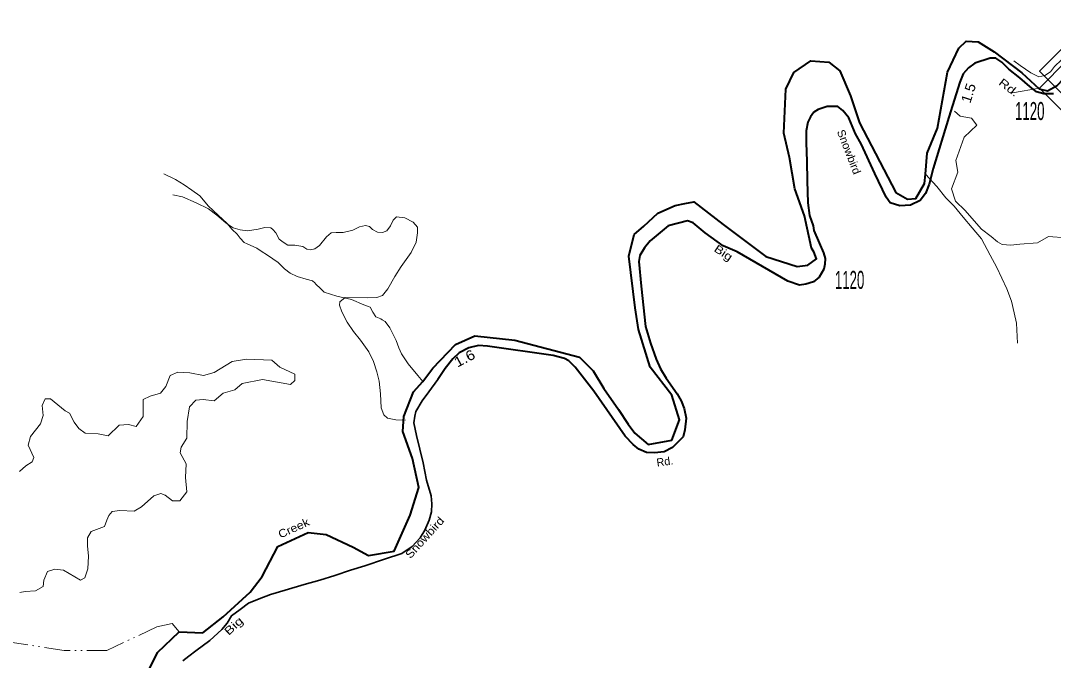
# Model space of a CAD drawing. Extents: x 149318 to 195731, y 173997 to 201585.
# Drawn here: x 162809 to 165389, y 180976 to 182574 of the extents above; entities that cross this region are included whole.
import ezdxf
from ezdxf.enums import TextEntityAlignment as Align

# ---------------------------------------------------------------- set-up
doc = ezdxf.new("R2010")
doc.units = 0
doc.header["$LTSCALE"] = 10
doc.linetypes.add('DASH_DOUBLE_DOT', pattern=[9.2, 5, -1.2, 0.3, -1.2, 0.3, -1.2])
for name, color, linetype, lineweight in [('11', 7, 'Continuous', 40), ('17', 7, 'Continuous', 13), ('31', 7, 'Continuous', 35), ('32', 7, 'Continuous', 25), ('35', 7, 'Continuous', 13), ('38', 7, 'Continuous', 35), ('50', 7, 'Continuous', 13), ('59', 7, 'DASH_DOUBLE_DOT', 13), ('8', 7, 'Continuous', 25)]:
    doc.layers.add(name, color=color, linetype=linetype, lineweight=lineweight)
doc.layers.add('21', color=7, linetype='Continuous')

msp = doc.modelspace()

# ---------------------------------------------------------------- linework, layer by layer
at = {"layer": '31'}
msp.add_lwpolyline([(165453.25, 182349.95), (165354.96, 182448.19), (165453.27, 182546.56), (165551.56, 182448.32)], close=True, dxfattribs=at)
at = {"layer": '32', "lineweight": 40}
msp.add_lwpolyline([(165389.84, 182391.01), (165365.76, 182391.49), (165347.15, 182395.87), (165330.15, 182409.23), (165305.83, 182431.39), (165277.87, 182452.82), (165260.45, 182470.62), (165245.92, 182480.43), (165231.4, 182480.07), (165193.47, 182468.08), (165177.13, 182456.46), (165164.06, 182441.2), (165155.71, 182420.13), (165128.12, 182332.95), (165088.91, 182205.09), (165078.75, 182165.86), (165069.67, 182142.61), (165056.6, 182125.17), (165031.92, 182113.19), (165005.78, 182111.37), (164981.82, 182119.36), (164971.65, 182133.53), (164943.33, 182192.38), (164909.21, 182266.11), (164895.23, 182291), (164878.17, 182331.32), (164863.29, 182349.48), (164850.58, 182359.29), (164823.71, 182360.01), (164801.57, 182352.02), (164791.04, 182345.12), (164782.69, 182333.86), (164775.43, 182320.42), (164771.8, 182298.63), (164771.8, 182268.48), (164773.25, 182223.43), (164773.98, 182173.67), (164775.79, 182119.18), (164780.15, 182087.58), (164788.86, 182061.42), (164791.04, 182049.44), (164804.47, 182018.92), (164814.64, 181993.86), (164819, 181980.06), (164818.27, 181965.53), (164816.09, 181953.54), (164804.47, 181933.56), (164789.95, 181921.21), (164771.07, 181915.4), (164754.92, 181913.22), (164726.24, 181923.03), (164599.36, 181996.4), (164564.15, 182011.3), (164519.13, 182044.35), (164489, 182069.05), (164474.84, 182073.78), (164426.55, 182061.79), (164381.54, 182023.65), (164367.38, 182006.57), (164355.76, 181987.32), (164353.58, 181972.43), (164359.39, 181910.68), (164370.28, 181809.69), (164382.99, 181768.65), (164396.79, 181728.69), (164408.04, 181704.53), (164421.47, 181680.56), (164449.06, 181641.69), (164459.59, 181624.62), (164467.21, 181605.37), (164471.57, 181580.67), (164468.3, 181551.61), (164463.95, 181534.53), (164437.81, 181507.29), (164417.12, 181496.76), (164392.43, 181494.16), (164372.46, 181495.3), (164353.95, 181503.29), (164339.06, 181515.28), (164319.82, 181535.99), (164241.23, 181648.78), (164194.76, 181708.71), (164178.42, 181724.33), (164167.89, 181729.78), (164139.21, 181737.41), (163975.85, 181760.66), (163952.98, 181762.47), (163928.65, 181757.02), (163904.33, 181743.95), (163889.08, 181729.42), (163869.84, 181704.72), (163851.03, 181677.49)], dxfattribs=at)
at = {"layer": '35'}
for points in [[(165491.89, 182574.1), (165463.54, 182541.48), (165437.98, 182508.4), (165409.65, 182476.58), (165392.22, 182459.74), (165382.15, 182445.95), (165368.18, 182437.43), (165352.92, 182434.14), (165332.82, 182443.74), (165305.99, 182461.87), (165290.14, 182473.78)], [(165142.32, 182347.81), (165156.06, 182335.75), (165184.77, 182330.56), (165198.04, 182313.3), (165166.2, 182282.77), (165145.4, 182224.65), (165150.91, 182195.34), (165134.36, 182154), (165144.97, 182123.47), (165168.85, 182099.58), (165191.4, 182074.36), (165209.77, 182053.49), (165233.86, 182034.53), (165249.78, 182021.26), (165261.21, 182014.53), (165282.95, 182013.29), (165305.5, 182015.95), (165349.55, 182019.25), (165377.14, 182034.53), (165420.92, 182031.88), (165447.45, 182022.58), (165428.88, 181968.16), (165473.99, 181952.23)], [(163770.9, 181576.22), (163746.53, 181577.1), (163725.52, 181581.13), (163716.09, 181589.31), (163709.64, 181606.64), (163708.14, 181641.45), (163705.08, 181673.1), (163699.26, 181696.81), (163690.78, 181722.57), (163679.16, 181746.4), (163657.87, 181776.01), (163640.51, 181797.55), (163624.58, 181820.67), (163611.2, 181846.53), (163605.74, 181863.03), (163606.31, 181871.82), (163619.73, 181882.74), (163676.09, 181882.01), (163698.99, 181882.35), (163712.99, 181887.67), (163726.72, 181904.18), (163743.53, 181934.64), (163759.34, 181960.31), (163784.92, 181994.58), (163797.13, 182020.33), (163800.51, 182043.85), (163800.49, 182057.85), (163789.85, 182070.86), (163769.07, 182081.27), (163748.33, 182083.69), (163740.17, 182075.85), (163732.88, 182061.2), (163723.65, 182049.39), (163713.36, 182044.8), (163700.48, 182045.86), (163688.02, 182052.51), (163680.67, 182059.85), (163670.63, 182062.45), (163655.36, 182059.16), (163638.69, 182050.3), (163614.59, 182044.79), (163597.5, 182045.13), (163584.68, 182043.79), (163573.4, 182034.42), (163555.77, 182012.78), (163543.79, 182003.82), (163533.44, 182001.23), (163523.68, 182003.03), (163513.93, 182010.02), (163494.19, 182012.82), (163476.51, 182013.57), (163464.56, 182020.61), (163455.11, 182027.99), (163446.63, 182043.76), (163439.3, 182052.3), (163434.39, 182056.4), (163419.52, 182057.5), (163402.74, 182053.44), (163376.16, 182049.17), (163357.61, 182051.14), (163340.22, 182056.29), (163322.87, 182068.24), (163299.07, 182087.91), (163278.41, 182104.32), (163247.91, 182118.92), (163213.72, 182133.6), (163189.64, 182139.29)], [(162807.23, 181145.5), (162820.11, 181148.03), (162845.97, 181149.62), (162864.97, 181160.18), (162866.56, 181176.55), (162876.06, 181197.68), (162894.53, 181203.49), (162915.86, 181201.48), (162958.61, 181176.66), (162969.7, 181181.94), (162977.09, 181204.25), (162978.84, 181236.6), (162976.03, 181262.22), (162976.03, 181281.76), (162985.53, 181297.61), (163018.84, 181310.18), (163024.64, 181326.02), (163029.18, 181338.09), (163037.31, 181347.68), (163056.84, 181350.32), (163092.73, 181348.73), (163111.21, 181359.82), (163141.82, 181387.29), (163159.24, 181392.57), (163170.33, 181388.87), (163188.8, 181374.08), (163206.75, 181374.08), (163224.17, 181397.32), (163221.06, 181432.37), (163222.35, 181467.13), (163207.37, 181494.09), (163209.77, 181508.84), (163223.85, 181530.95), (163224.91, 181572.67), (163230.71, 181609.11), (163246.76, 181626.22), (163264.71, 181627.81), (163292.68, 181624.64), (163315.38, 181643.12), (163343.88, 181651.58), (163362.88, 181667.42), (163413.56, 181677.46), (163483.24, 181664.81), (163493.85, 181675.4), (163494.32, 181690.66), (163456.31, 181708.62), (163436.25, 181726.05), (163373.44, 181728.69), (163337.64, 181722.22), (163292.26, 181695.41), (163265.87, 181687.49), (163231.56, 181694.36), (163201.47, 181695.94), (163182.47, 181687.28)], [(163182.47, 181687.28), (163171.38, 181660.34), (163158.19, 181643.44), (163132.85, 181636.05), (163115.43, 181627.6), (163114.9, 181584.82), (163097.49, 181559.99), (163078.4, 181564.95), (163055.26, 181563.69), (163027.81, 181536.76), (163003, 181541.51), (162970.28, 181543.27), (162954.67, 181555.02), (162942.61, 181570.7), (162931.33, 181593.76), (162920.54, 181599.65), (162883.26, 181629.59), (162870.01, 181629.59), (162863.15, 181612.41), (162865.11, 181587.38), (162858.73, 181566.77), (162833.22, 181535.36), (162827.83, 181513.76), (162841.56, 181482.84), (162837.64, 181472.04), (162821.94, 181461.74), (162805.76, 181447.5)]]:
    msp.add_lwpolyline(points, dxfattribs=at)
at = {"layer": '38'}
msp.add_lwpolyline([(163851.03, 181677.49), (163829.18, 181646.6), (163812.48, 181624.07), (163796.51, 181597.92), (163793.6, 181586.3), (163791.06, 181569.22), (163797.96, 181537.98), (163814.3, 181469.51), (163823.37, 181425.92), (163834.63, 181386.69), (163836.08, 181366.71), (163835.35, 181346.73), (163829.54, 181326.39), (163819.02, 181301.33), (163807.04, 181282.44), (163787.43, 181260.65), (163761.66, 181243.21), (163718.09, 181228.68), (163669.08, 181212.33), (163633.14, 181201.07), (163594.3, 181188), (163556.36, 181176.55), (163517.52, 181165.66), (163469.96, 181151.49), (163433.29, 181140.59), (163404.61, 181129.33), (163378.11, 181118.8), (163357.42, 181103.36), (163335.64, 181087.38), (163325.11, 181068.85), (163311.67, 181053.23), (163281.91, 181025.26), (163246.69, 180999.83), (163229.63, 180986.39), (163214.2, 180974.59)], dxfattribs=at)
at = {"layer": '50'}
msp.add_line((165287.47, 182393.58), (165354.56, 182405.15), dxfattribs=at)
msp.add_lwpolyline([(165495.01, 182547.53), (165354.56, 182405.15), (165411.51, 182348.97), (165551.97, 182491.35)], close=True, dxfattribs=at)
at = {"layer": '59', "linetype": 'Continuous', "lineweight": 40}
for points in [[(165069.55, 182190.62), (165073.88, 182242.81), (165099.86, 182305.28), (165124.69, 182445.72), (165153.05, 182505.14), (165171.72, 182522.77), (165201.17, 182521.01), (165241.55, 182496.36), (165310.14, 182444), (165353.6, 182403.66), (165374.53, 182398.63), (165398.82, 182412.04), (165462.28, 182478.91), (165467.18, 182498.17), (165481.45, 182544.74), (165509.15, 182564.7)], [(163813.62, 181672.19), (163839.23, 181706.03), (163895.68, 181765.21), (163944.06, 181786.72), (164043.53, 181775.96), (164205.38, 181733.1), (164239.19, 181699.25), (164265.83, 181655.16), (164302.72, 181602.86), (164327.31, 181565.94), (164343.71, 181543.38), (164376.86, 181515.08), (164436, 181525.83), (164454.82, 181576.94), (164436, 181638.8), (164382.24, 181708.72), (164352.67, 181802.86), (164344.6, 181856.65), (164328.47, 181985.75), (164341.91, 182039.54), (164366.11, 182061.06), (164401.05, 182093.33), (164444.06, 182112.16), (164468.26, 182117.54), (164490.87, 182121.11), (164564.14, 182065.22), (164671.11, 181984.48), (164749.06, 181960.27), (164775.95, 181962.96), (164797.45, 181979.1), (164790.59, 181996.77), (164785.06, 182005.7), (164767.88, 182086.68), (164743.69, 182153.92), (164730.25, 182231.92), (164715.5, 182293), (164720.91, 182402.84), (164740.8, 182444.44), (164782.92, 182473.59), (164828.55, 182470.67), (164855.41, 182449.12), (164882.81, 182386.61), (164904.91, 182319.19), (164995.3, 182144.44), (165025.02, 182127.84), (165045.41, 182129.42), (165067.59, 182166.98), (165069.55, 182190.62)], [(163204.66, 181046.8), (163263.96, 181044.4), (163315.03, 181084.75), (163382.24, 181146.61), (163412.29, 181185.49), (163451.66, 181260.77), (163527.16, 181295.22), (163572.66, 181290.31), (163639.69, 181258.97), (163677.93, 181238.05), (163742.45, 181248.81), (163781.93, 181338.55), (163804.28, 181407.49), (163788.15, 181480.11), (163763.96, 181547.35), (163766.64, 181585), (163790.84, 181646.86), (163813.62, 181672.19)], [(163123.08, 180939.48), (163151.33, 180995.89), (163204.66, 181046.8)]]:
    msp.add_lwpolyline(points, dxfattribs=at)
at = {"layer": '59', "linetype": 'Continuous'}
for points in [[(163166.36, 182191.7), (163196.3, 182177.41), (163217.62, 182163.56), (163236.58, 182151.02), (163256.66, 182136.62), (163265.72, 182125.8), (163277.45, 182111.78), (163302.58, 182087.95), (163324.22, 182067.97), (163337.5, 182052.03), (163349.8, 182040.44), (163357.23, 182030.3), (163367.12, 182020.05), (163374.83, 182016.56), (163398.83, 182005.69), (163409.58, 181998.53), (163425.45, 181987.92), (163452.7, 181970.11), (163468.44, 181954.06), (163482.55, 181943), (163499.89, 181934.84), (163522.77, 181928.25), (163538.45, 181923.83), (163543.8, 181919.05), (163546.62, 181916.09)], [(165069.55, 182190.62), (165098.02, 182159.98), (165120.45, 182131.39), (165141.47, 182110.84), (165163.98, 182083.47), (165186.52, 182056.7), (165209.64, 182029.3), (165231.52, 181988.5), (165248.36, 181957.12), (165260.53, 181930.86), (165273.3, 181903.94), (165284.67, 181873.44), (165291.22, 181844.36), (165297.31, 181818.38), (165299.81, 181768.11)], [(163546.62, 181916.09), (163558.3, 181904.53), (163567.06, 181896.17), (163598.95, 181886.09), (163635.8, 181877.62), (163666.3, 181863.94), (163682.52, 181858.28), (163689.25, 181845.73), (163696.64, 181834.36), (163709.2, 181828.88), (163712.42, 181826.98), (163719.47, 181822.83), (163731.36, 181806.41), (163746.95, 181775.09), (163754.02, 181757.02), (163760.61, 181741.41), (163777.16, 181716.77), (163801.41, 181687.48), (163813.62, 181672.19)]]:
    msp.add_lwpolyline(points, dxfattribs=at)
at = {"layer": '59'}
msp.add_lwpolyline([(163204.66, 181046.8), (163187.94, 181068.14), (163149.42, 181059.91), (163024.39, 181000.44), (162917.69, 181000.58), (162660.47, 181040.72)], dxfattribs=at)

# ---------------------------------------------------------------- texts
at = {"layer": '11'}
for s, rotation, width, p in [('Rd.', 322.136, 1.3, (165272.06, 182399.35)), ('Snowbird', 291.296, 1.05, (164869.32, 182242.55)), ('Big', 326.341, 1.25, (164559.49, 181985.92)), ('Snowbird', 47.812, 1.15, (163825.91, 181275.92)), ('Big', 42.546, 1.35, (163347.88, 181054.49))]:
    msp.add_text(s, height=20, rotation=rotation, dxfattribs=dict(at, width=width)).set_placement(p, align=Align.CENTER)
msp.add_text('Rd.', height=20, rotation=8.312, dxfattribs=at).set_placement((164419.95, 181462.81), align=Align.CENTER)
at = {"layer": '17'}
for s, rotation, width, p in [('1.5', 72.429, 1.05, (165189.1, 182389.4)), ('1.6', 27.425, 1.15, (163923.78, 181719.45))]:
    msp.add_text(s, height=25, rotation=rotation, dxfattribs=dict(at, width=width)).set_placement(p, align=Align.CENTER)
at = {"layer": '21', "width": 1.15}
msp.add_text('Creek', height=20, rotation=24.529, dxfattribs=at).set_placement((163495.45, 181297.24), align=Align.CENTER)
msp.add_text('Creek', height=20, rotation=24.529, dxfattribs=at).set_placement((163495.45, 181297.24), align=Align.CENTER)
at = {"layer": '8', "width": 0.55}
for p in [(165330.32, 182325.85), (164880.17, 181904.03)]:
    msp.add_text('1120', height=45, dxfattribs=at).set_placement(p, align=Align.CENTER)

doc.saveas('drawing.dxf')
